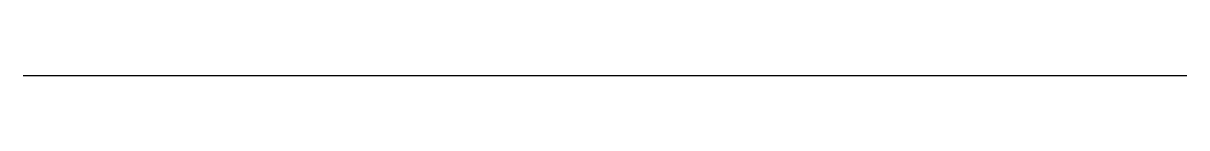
# Model space of a CAD drawing. Header units: metres. Extents: x 422600 to 422612.5, y 4448100 to 4448100.
import ezdxf

# ---------------------------------------------------------------- set-up
doc = ezdxf.new("R2010")
doc.units = ezdxf.units.M

msp = doc.modelspace()

# ---------------------------------------------------------------- linework, layer by layer
at = {"layer": 'CIZGILER'}
msp.add_line((422600, 4448100), (422612.5, 4448100), dxfattribs=at)

doc.saveas('drawing.dxf')
